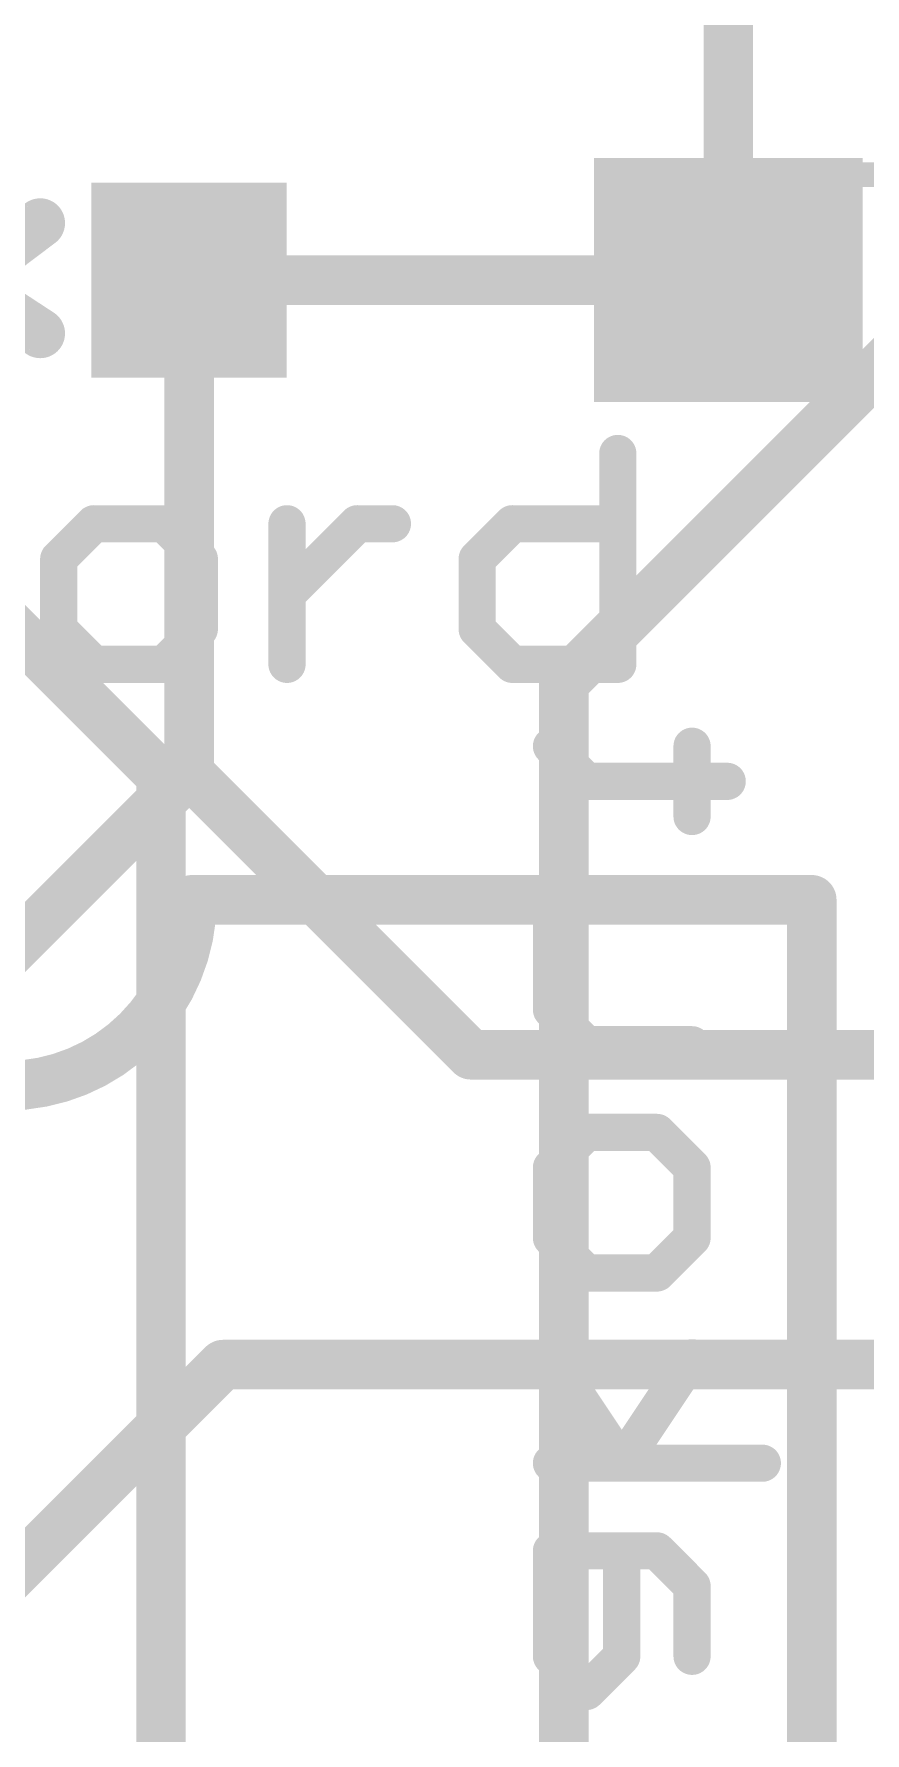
# Model space of a CAD drawing. Extents: x -2.8 to 25.5, y -2.5 to 56.
# Drawn here: x 12.81 to 16.22, y 30.87 to 37.84 of the extents above; entities that cross this region are included whole.
import ezdxf

# ---------------------------------------------------------------- set-up
doc = ezdxf.new("R2010")
doc.units = 0
for name, color, linetype in [('1', 12, 'CONTINUOUS'), ('16', 132, 'CONTINUOUS'), ('21', 41, 'CONTINUOUS'), ('22', 40, 'CONTINUOUS'), ('51', 53, 'CONTINUOUS')]:
    doc.layers.add(name, color=color, linetype=linetype)

# ---------------------------------------------------------------- blocks, each defined once
blk = doc.blocks.new('RECT')
blk.add_solid([(-0.5, -0.5), (0.5, -0.5), (-0.5, 0.5), (0.5, 0.5)])

msp = doc.modelspace()

# ---------------------------------------------------------------- linework, layer by layer
at = {"layer": '1', "const_width": 0.2032}
for points in [[(15.66, 36.83), (15.66, 38.393)], [(13.45, 34.81), (13.45, 36.83)], [(13.45, 36.83), (15.66, 36.83)], [(11.557, 32.917), (13.45, 34.81)], [(13.45, 34.81), (14.605, 33.655)], [(14.605, 33.655), (17.526, 33.655)], [(12.192, 30.988), (13.589, 32.385)], [(13.589, 32.385), (17.526, 32.385)]]:
    msp.add_lwpolyline(points, dxfattribs=at)
at = {"layer": '1', "const_width": 0.1016}
for points in [[(13.5008, 36.83, 1), (13.3992, 36.83)], [(13.45, 36.8808, 1), (13.45, 36.7792)], [(15.66, 36.7792, 1), (15.66, 36.8808)], [(15.6092, 36.83, 1), (15.7108, 36.83)], [(13.4859, 34.8459, 1), (13.4141, 34.7741)], [(13.4859, 34.7741, 1), (13.4141, 34.8459)], [(13.3992, 34.81, 1), (13.5008, 34.81)], [(14.605, 33.7058, 1), (14.605, 33.6042)], [(14.5691, 33.6191, 1), (14.6409, 33.6909)], [(13.589, 32.4358, 1), (13.589, 32.3342)], [(13.6249, 32.3491, 1), (13.5531, 32.4209)]]:
    msp.add_lwpolyline(points, format="xyb", dxfattribs=at)
at = {"layer": '16', "const_width": 0.2032}
for points in [[(14.986, 35.179), (17.272, 37.465)], [(13.335, 34.798), (11.684, 36.449)], [(14.986, 28.448), (14.986, 35.179)], [(13.335, 29.972), (13.335, 34.798)]]:
    msp.add_lwpolyline(points, dxfattribs=at)
at = {"layer": '16', "const_width": 0.1016}
for points in [[(15.0368, 35.179, 1), (14.9352, 35.179)], [(14.9501, 35.2149, 1), (15.0219, 35.1431)], [(13.3858, 34.798, 1), (13.2842, 34.798)], [(13.2991, 34.7621, 1), (13.3709, 34.8339)]]:
    msp.add_lwpolyline(points, format="xyb", dxfattribs=at)
at = {"layer": '21'}
for points, const_width in [([(12.53, 36.83), (12.84, 37.0638)], 0.2032), ([(12.5454, 36.8046), (12.84, 36.6116)], 0.2032), ([(15.2071, 36.1195), (15.2071, 35.2552)], 0.1524), ([(13.0598, 35.8314), (12.9158, 35.6874)], 0.1524), ([(13.3479, 35.8314), (13.0598, 35.8314)], 0.1524), ([(13.492, 35.6874), (13.3479, 35.8314)], 0.1524), ([(13.8513, 35.2552), (13.8513, 35.8314)], 0.1524), ([(13.8513, 35.5433), (14.1394, 35.8314)], 0.1524), ([(14.1394, 35.8314), (14.2834, 35.8314)], 0.1524), ([(14.6309, 35.6874), (14.7749, 35.8314)], 0.1524), ([(14.7749, 35.8314), (15.2071, 35.8314)], 0.1524), ([(12.9158, 35.6874), (12.9158, 35.3993)], 0.1524), ([(13.492, 35.3993), (13.492, 35.6874)], 0.1524), ([(14.6309, 35.3993), (14.6309, 35.6874)], 0.1524), ([(12.9158, 35.3993), (13.0598, 35.2552)], 0.1524), ([(13.3479, 35.2552), (13.492, 35.3993)], 0.1524), ([(14.7749, 35.2552), (14.6309, 35.3993)], 0.1524), ([(13.0598, 35.2552), (13.3479, 35.2552)], 0.1524), ([(15.2071, 35.2552), (14.7749, 35.2552)], 0.1524), ([(13.462, 34.29), (16.002, 34.29)], 0.2032), ([(16.002, 16.51), (16.002, 34.29)], 0.2032)]:
    msp.add_lwpolyline(points, dxfattribs=dict(at, const_width=const_width))
for points, const_width in [([(12.8706, 37.0232, 1), (12.8094, 37.1044)], 0.1016), ([(12.8122, 36.5691, 1), (12.8678, 36.6541)], 0.1016), ([(15.2452, 36.1195, 1), (15.169, 36.1195)], 0.0762), ([(13.0598, 35.8695, 1), (13.0598, 35.7933)], 0.0762), ([(13.0868, 35.8045, 1), (13.0329, 35.8584)], 0.0762), ([(13.3749, 35.8584, 1), (13.321, 35.8045)], 0.0762), ([(13.3479, 35.7933, 1), (13.3479, 35.8695)], 0.0762), ([(13.8894, 35.8314, 1), (13.8132, 35.8314)], 0.0762), ([(14.1394, 35.8695, 1), (14.1394, 35.7933)], 0.0762), ([(14.1663, 35.8045, 1), (14.1124, 35.8584)], 0.0762), ([(14.2834, 35.7933, 1), (14.2834, 35.8695)], 0.0762), ([(14.7749, 35.8695, 1), (14.7749, 35.7933)], 0.0762), ([(14.8019, 35.8045, 1), (14.748, 35.8584)], 0.0762), ([(15.2071, 35.7933, 1), (15.2071, 35.8695)], 0.0762), ([(12.8888, 35.7143, 1), (12.9427, 35.6604)], 0.0762), ([(12.9539, 35.6874, 1), (12.8777, 35.6874)], 0.0762), ([(13.5301, 35.6874, 1), (13.4539, 35.6874)], 0.0762), ([(13.465, 35.6604, 1), (13.5189, 35.7143)], 0.0762), ([(14.6039, 35.7143, 1), (14.6578, 35.6604)], 0.0762), ([(14.669, 35.6874, 1), (14.5928, 35.6874)], 0.0762), ([(13.8243, 35.5703, 1), (13.8782, 35.5164)], 0.0762), ([(12.9427, 35.4262, 1), (12.8888, 35.3723)], 0.0762), ([(13.5189, 35.3723, 1), (13.465, 35.4262)], 0.0762), ([(14.6578, 35.4262, 1), (14.6039, 35.3723)], 0.0762), ([(12.8777, 35.3993, 1), (12.9539, 35.3993)], 0.0762), ([(13.4539, 35.3993, 1), (13.5301, 35.3993)], 0.0762), ([(14.5928, 35.3993, 1), (14.669, 35.3993)], 0.0762), ([(13.0598, 35.2933, 1), (13.0598, 35.2171)], 0.0762), ([(13.0329, 35.2283, 1), (13.0868, 35.2821)], 0.0762), ([(13.321, 35.2821, 1), (13.3749, 35.2283)], 0.0762), ([(13.3479, 35.2171, 1), (13.3479, 35.2933)], 0.0762), ([(14.7749, 35.2933, 1), (14.7749, 35.2171)], 0.0762), ([(14.748, 35.2283, 1), (14.8019, 35.2821)], 0.0762), ([(15.2071, 35.2171, 1), (15.2071, 35.2933)], 0.0762), ([(13.8132, 35.2552, 1), (13.8894, 35.2552)], 0.0762), ([(15.169, 35.2552, 1), (15.2452, 35.2552)], 0.0762), ([(11.938, 34.29, 1), (13.462, 34.29)], 0.2032), ([(13.5128, 34.29, 1), (13.4112, 34.29)], 0.1016), ([(13.462, 34.3408, 1), (13.462, 34.2392)], 0.1016), ([(16.0528, 34.29, 1), (15.9512, 34.29)], 0.1016), ([(16.002, 34.2392, 1), (16.002, 34.3408)], 0.1016)]:
    msp.add_lwpolyline(points, format="xyb", dxfattribs=dict(at, const_width=const_width))
at = {"layer": '22', "const_width": 0.1524}
for points in [[(15.0793, 34.7756), (14.9352, 34.9196)], [(15.5114, 34.6315), (15.5114, 34.9196)], [(15.6555, 34.7756), (15.0793, 34.7756)], [(14.9352, 33.84), (14.9352, 34.2722)], [(14.9352, 34.2722), (15.5114, 34.2722)], [(15.0793, 33.696), (14.9352, 33.84)], [(15.5114, 33.696), (15.0793, 33.696)], [(14.9352, 33.1926), (15.0793, 33.3367)], [(15.0793, 33.3367), (15.3674, 33.3367)], [(15.3674, 33.3367), (15.5114, 33.1926)], [(14.9352, 32.9045), (14.9352, 33.1926)], [(15.5114, 33.1926), (15.5114, 32.9045)], [(15.0793, 32.7605), (14.9352, 32.9045)], [(15.5114, 32.9045), (15.3674, 32.7605)], [(15.3674, 32.7605), (15.0793, 32.7605)], [(14.9352, 32.413), (15.2233, 31.9809)], [(15.2233, 31.9809), (15.5114, 32.413)], [(14.9352, 31.9809), (15.7995, 31.9809)], [(15.3674, 31.6216), (14.9352, 31.6216)], [(14.9352, 31.6216), (14.9352, 31.1894)], [(15.2233, 31.1894), (15.2233, 31.6216)], [(15.5114, 31.4775), (15.3674, 31.6216)], [(15.5114, 31.1894), (15.5114, 31.4775)], [(14.9352, 31.1894), (15.0793, 31.0454)], [(15.0793, 31.0454), (15.2233, 31.1894)]]:
    msp.add_lwpolyline(points, dxfattribs=at)
at = {"layer": '22', "const_width": 0.0762}
for points in [[(14.9621, 34.9466, 1), (14.9083, 34.8927)], [(15.5495, 34.9196, 1), (15.4733, 34.9196)], [(15.0793, 34.8137, 1), (15.0793, 34.7375)], [(15.0523, 34.7486, 1), (15.1062, 34.8025)], [(15.6555, 34.7375, 1), (15.6555, 34.8137)], [(15.4733, 34.6315, 1), (15.5495, 34.6315)], [(14.9733, 34.2722, 1), (14.8971, 34.2722)], [(14.9352, 34.3103, 1), (14.9352, 34.2341)], [(15.5114, 34.2341, 1), (15.5114, 34.3103)], [(14.9621, 33.867, 1), (14.9083, 33.8131)], [(14.8971, 33.84, 1), (14.9733, 33.84)], [(15.0793, 33.7341, 1), (15.0793, 33.6579)], [(15.0523, 33.669, 1), (15.1062, 33.7229)], [(15.5114, 33.6579, 1), (15.5114, 33.7341)], [(15.0793, 33.3748, 1), (15.0793, 33.2986)], [(15.1062, 33.3097, 1), (15.0523, 33.3636)], [(15.3943, 33.3636, 1), (15.3404, 33.3097)], [(15.3674, 33.2986, 1), (15.3674, 33.3748)], [(14.9733, 33.1926, 1), (14.8971, 33.1926)], [(14.9083, 33.2196, 1), (14.9621, 33.1657)], [(15.5495, 33.1926, 1), (15.4733, 33.1926)], [(15.4845, 33.1657, 1), (15.5384, 33.2196)], [(14.9621, 32.9315, 1), (14.9083, 32.8776)], [(14.8971, 32.9045, 1), (14.9733, 32.9045)], [(15.4733, 32.9045, 1), (15.5495, 32.9045)], [(15.5384, 32.8776, 1), (15.4845, 32.9315)], [(15.0793, 32.7986, 1), (15.0793, 32.7224)], [(15.0523, 32.7335, 1), (15.1062, 32.7874)], [(15.3404, 32.7874, 1), (15.3943, 32.7335)], [(15.3674, 32.7224, 1), (15.3674, 32.7986)], [(14.9669, 32.4342, 1), (14.9035, 32.3919)], [(15.5431, 32.3919, 1), (15.4797, 32.4342)], [(14.9352, 32.019, 1), (14.9352, 31.9428)], [(15.1916, 32.002, 1), (15.255, 31.9597)], [(15.1916, 31.9597, 1), (15.255, 32.002)], [(15.7995, 31.9428, 1), (15.7995, 32.019)], [(14.9352, 31.6597, 1), (14.9352, 31.5835)], [(14.9733, 31.6216, 1), (14.8971, 31.6216)], [(15.2614, 31.6216, 1), (15.1852, 31.6216)], [(15.3943, 31.6485, 1), (15.3404, 31.5946)], [(15.3674, 31.5835, 1), (15.3674, 31.6597)], [(15.5495, 31.4775, 1), (15.4733, 31.4775)], [(15.4845, 31.4506, 1), (15.5384, 31.5045)], [(14.8971, 31.1894, 1), (14.9733, 31.1894)], [(14.9621, 31.2163, 1), (14.9083, 31.1625)], [(15.1852, 31.1894, 1), (15.2614, 31.1894)], [(15.2503, 31.1625, 1), (15.1964, 31.2163)], [(15.4733, 31.1894, 1), (15.5495, 31.1894)], [(15.0523, 31.0723, 1), (15.1062, 31.0184)], [(15.0523, 31.0184, 1), (15.1062, 31.0723)]]:
    msp.add_lwpolyline(points, format="xyb", dxfattribs=at)
at = {"layer": '51', "const_width": 0.1016}
for points in [[(16.154, 37.262), (16.866, 37.262)], [(16.154, 36.411), (16.866, 36.411)]]:
    msp.add_lwpolyline(points, dxfattribs=at)
at = {"layer": '51', "const_width": 0.0508}
for points in [[(16.154, 37.2874, 1), (16.154, 37.2366)], [(16.154, 36.4364, 1), (16.154, 36.3856)]]:
    msp.add_lwpolyline(points, format="xyb", dxfattribs=at)

# ---------------------------------------------------------------- block references
at = {"layer": '1', "xscale": 1.1}
msp.add_blockref('RECT', (15.66, 36.83), dxfattribs=at)
at = {"layer": '1', "xscale": 0.8, "yscale": 0.8, "rotation": 90}
msp.add_blockref('RECT', (13.45, 36.83), dxfattribs=at)
at = {"layer": '51', "xscale": 0.5001, "yscale": 0.95}
msp.add_blockref('RECT', (15.9219, 36.8351), dxfattribs=at)

doc.saveas('drawing.dxf')
